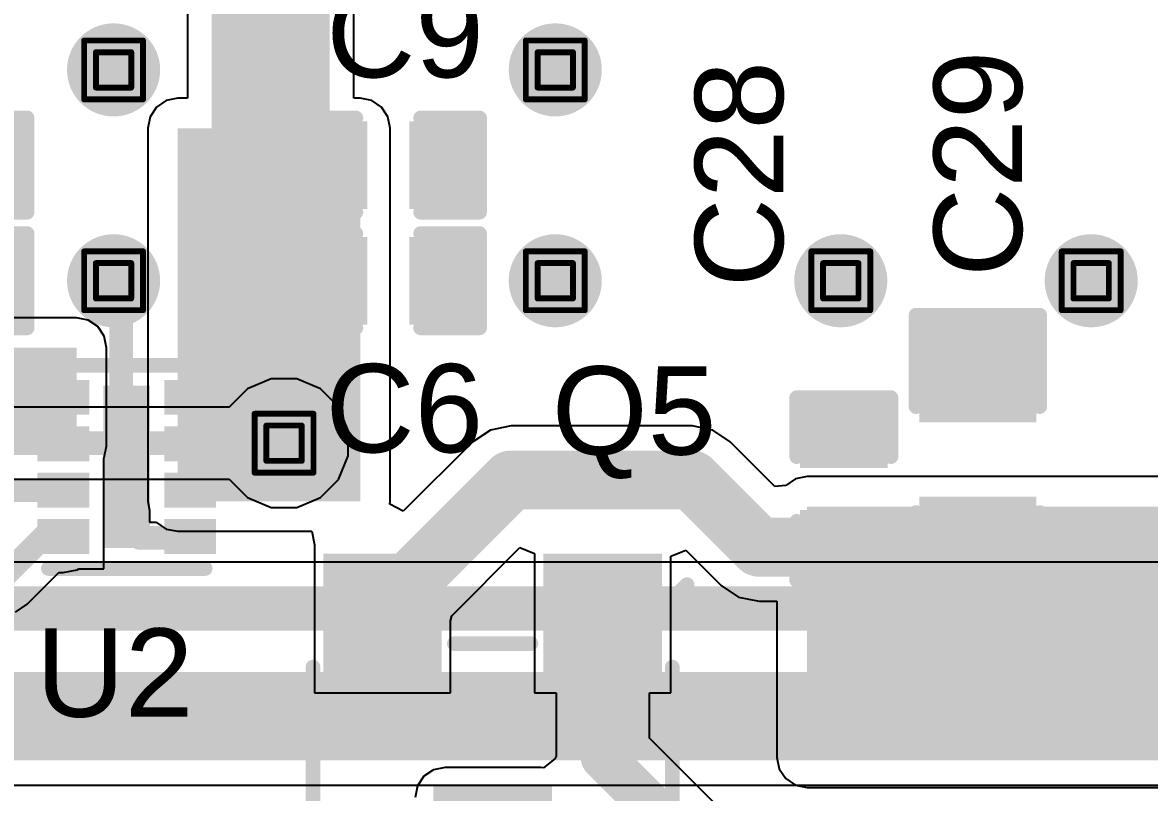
# Model space of a CAD drawing. Header units: inches. Extents: x -6 to 198, y 0 to 119.
# Drawn here: x 38.29 to 48.01, y 18.3 to 24.94 of the extents above; entities that cross this region are included whole.
import ezdxf

# ---------------------------------------------------------------- set-up
doc = ezdxf.new("R2010")
doc.units = ezdxf.units.IN
for name, color, linetype in [('Bottom Layer', 5, 'Continuous'), ('Bottom Solder', 6, 'Continuous'), ('Drill Drawing', 1, 'Continuous'), ('Top Layer', 1, 'Continuous'), ('Top Overlay', 2, 'Continuous'), ('Top Paste', 8, 'Continuous'), ('Top Solder', 216, 'Continuous'), ('Via Holes', 16, 'Continuous')]:
    doc.layers.add(name, color=color, linetype=linetype)
doc.styles.add('Arial', font='', dxfattribs={"height": 0.2})
doc.styles.get('Arial').set_extended_font_data('Arial')

# ---------------------------------------------------------------- blocks, each defined once
blk = doc.blocks.new('DFN_8_1_2_1_6__3')
at = {"layer": 'Top Layer'}
for points in [[(-0.375, 0.7), (-0.375, 0.5), (-0.72, 0.5), (-0.72, 0.7)], [(0.72, 0.7), (0.72, 0.5), (0.375, 0.5), (0.375, 0.7)], [(0.15, 0.65), (0.15, -0.65), (-0.15, -0.65), (-0.15, 0.65)], [(-0.375, 0.3), (-0.375, 0.1), (-0.72, 0.1), (-0.72, 0.3)], [(0.72, 0.3), (0.72, 0.1), (0.375, 0.1), (0.375, 0.3)], [(-0.375, -0.1), (-0.375, -0.3), (-0.72, -0.3), (-0.72, -0.1)], [(0.72, -0.1), (0.72, -0.3), (0.375, -0.3), (0.375, -0.1)], [(-0.375, -0.5), (-0.375, -0.7), (-0.72, -0.7), (-0.72, -0.5)], [(0.72, -0.5), (0.72, -0.7), (0.375, -0.7), (0.375, -0.5)]]:
    blk.add_hatch(color=1, dxfattribs=at).paths.add_polyline_path(points)
at = {"layer": 'Top Paste'}
for points in [[(-0.375, 0.7), (-0.375, 0.5), (-0.72, 0.5), (-0.72, 0.7)], [(0.72, 0.7), (0.72, 0.5), (0.375, 0.5), (0.375, 0.7)], [(0.15, 0.65), (0.15, -0.65), (-0.15, -0.65), (-0.15, 0.65)], [(-0.375, 0.3), (-0.375, 0.1), (-0.72, 0.1), (-0.72, 0.3)], [(0.72, 0.3), (0.72, 0.1), (0.375, 0.1), (0.375, 0.3)], [(-0.375, -0.1), (-0.375, -0.3), (-0.72, -0.3), (-0.72, -0.1)], [(0.72, -0.1), (0.72, -0.3), (0.375, -0.3), (0.375, -0.1)], [(-0.375, -0.5), (-0.375, -0.7), (-0.72, -0.7), (-0.72, -0.5)], [(0.72, -0.5), (0.72, -0.7), (0.375, -0.7), (0.375, -0.5)]]:
    blk.add_hatch(color=8, dxfattribs=at).paths.add_polyline_path(points)
at = {"layer": 'Top Solder'}
for points in [[(-0.3242, 0.7508), (-0.3242, 0.4492), (-0.7708, 0.4492), (-0.7708, 0.7508)], [(0.2008, 0.7008), (0.2008, -0.7008), (-0.2008, -0.7008), (-0.2008, 0.7008)], [(0.7708, 0.7508), (0.7708, 0.4492), (0.3242, 0.4492), (0.3242, 0.7508)], [(-0.3242, 0.3508), (-0.3242, 0.0492), (-0.7708, 0.0492), (-0.7708, 0.3508)], [(0.7708, 0.3508), (0.7708, 0.0492), (0.3242, 0.0492), (0.3242, 0.3508)], [(-0.3242, -0.0492), (-0.3242, -0.3508), (-0.7708, -0.3508), (-0.7708, -0.0492)], [(0.7708, -0.0492), (0.7708, -0.3508), (0.3242, -0.3508), (0.3242, -0.0492)], [(-0.3242, -0.4492), (-0.3242, -0.7508), (-0.7708, -0.7508), (-0.7708, -0.4492)], [(0.7708, -0.4492), (0.7708, -0.7508), (0.3242, -0.7508), (0.3242, -0.4492)]]:
    blk.add_hatch(color=216, dxfattribs=at).paths.add_polyline_path(points)
at = {"layer": 'Top Overlay', "const_width": 0.127}
for points in [[(-0.6762, 0.8762), (0.6762, 0.8762)], [(-0.9793, 0.727), (-0.8523, 0.6)], [(-0.9793, 0.473), (-0.9793, 0.727)], [(-0.9793, 0.473), (-0.8523, 0.6)], [(-0.6762, -0.8762), (0.6762, -0.8762)]]:
    blk.add_lwpolyline(points, dxfattribs=at)
at = {"layer": 'Top Overlay', "const_width": 0.0635}
for points in [[(-0.7079, 0.8762, 1), (-0.6444, 0.8762, 1)], [(0.6444, 0.8762, 1), (0.7079, 0.8762, 1)], [(-1.011, 0.727, 1), (-0.9475, 0.727, 1)], [(-1.011, 0.727, 1), (-0.9475, 0.727, 1)], [(-0.884, 0.6, 1), (-0.8205, 0.6, 1)], [(-0.884, 0.6, 1), (-0.8205, 0.6, 1)], [(-1.011, 0.473, 1), (-0.9475, 0.473, 1)], [(-1.011, 0.473, 1), (-0.9475, 0.473, 1)], [(-0.7079, -0.8762, 1), (-0.6444, -0.8762, 1)], [(0.6444, -0.8762, 1), (0.7079, -0.8762, 1)]]:
    blk.add_lwpolyline(points, format="xyb", close=True, dxfattribs=at)
blk = doc.blocks.new('SOP_16_30')
at = {"layer": 'Top Layer'}
for points in [[(-3.4556, 4.7244), (-1.9939, 4.7244), (-1.9939, 4.1656), (-3.4556, 4.1656)], [(1.9939, 4.7244), (3.4556, 4.7244), (3.4556, 4.1656), (1.9939, 4.1656)], [(-3.4556, 3.4544), (-1.9939, 3.4544), (-1.9939, 2.8956), (-3.4556, 2.8956)], [(1.9939, 3.4544), (3.4556, 3.4544), (3.4556, 2.8956), (1.9939, 2.8956)], [(-3.4556, 2.1844), (-1.9939, 2.1844), (-1.9939, 1.6256), (-3.4556, 1.6256)], [(1.9939, 2.1844), (3.4556, 2.1844), (3.4556, 1.6256), (1.9939, 1.6256)], [(-3.4556, 0.9144), (-1.9939, 0.9144), (-1.9939, 0.3556), (-3.4556, 0.3556)], [(1.9939, 0.9144), (3.4556, 0.9144), (3.4556, 0.3556), (1.9939, 0.3556)], [(-3.4556, -0.3556), (-1.9939, -0.3556), (-1.9939, -0.9144), (-3.4556, -0.9144)], [(1.9939, -0.3556), (3.4556, -0.3556), (3.4556, -0.9144), (1.9939, -0.9144)], [(-3.4556, -1.6256), (-1.9939, -1.6256), (-1.9939, -2.1844), (-3.4556, -2.1844)], [(1.9939, -1.6256), (3.4556, -1.6256), (3.4556, -2.1844), (1.9939, -2.1844)], [(-3.4556, -2.8956), (-1.9939, -2.8956), (-1.9939, -3.4544), (-3.4556, -3.4544)], [(1.9939, -2.8956), (3.4556, -2.8956), (3.4556, -3.4544), (1.9939, -3.4544)], [(-3.4556, -4.1656), (-1.9939, -4.1656), (-1.9939, -4.7244), (-3.4556, -4.7244)], [(1.9939, -4.1656), (3.4556, -4.1656), (3.4556, -4.7244), (1.9939, -4.7244)]]:
    blk.add_hatch(color=1, dxfattribs=at).paths.add_polyline_path(points)
at = {"layer": 'Top Paste'}
for points in [[(-3.4556, 4.7244), (-1.9939, 4.7244), (-1.9939, 4.1656), (-3.4556, 4.1656)], [(1.9939, 4.7244), (3.4556, 4.7244), (3.4556, 4.1656), (1.9939, 4.1656)], [(-3.4556, 3.4544), (-1.9939, 3.4544), (-1.9939, 2.8956), (-3.4556, 2.8956)], [(1.9939, 3.4544), (3.4556, 3.4544), (3.4556, 2.8956), (1.9939, 2.8956)], [(-3.4556, 2.1844), (-1.9939, 2.1844), (-1.9939, 1.6256), (-3.4556, 1.6256)], [(1.9939, 2.1844), (3.4556, 2.1844), (3.4556, 1.6256), (1.9939, 1.6256)], [(-3.4556, 0.9144), (-1.9939, 0.9144), (-1.9939, 0.3556), (-3.4556, 0.3556)], [(1.9939, 0.9144), (3.4556, 0.9144), (3.4556, 0.3556), (1.9939, 0.3556)], [(-3.4556, -0.3556), (-1.9939, -0.3556), (-1.9939, -0.9144), (-3.4556, -0.9144)], [(1.9939, -0.3556), (3.4556, -0.3556), (3.4556, -0.9144), (1.9939, -0.9144)], [(-3.4556, -1.6256), (-1.9939, -1.6256), (-1.9939, -2.1844), (-3.4556, -2.1844)], [(1.9939, -1.6256), (3.4556, -1.6256), (3.4556, -2.1844), (1.9939, -2.1844)], [(-3.4556, -2.8956), (-1.9939, -2.8956), (-1.9939, -3.4544), (-3.4556, -3.4544)], [(1.9939, -2.8956), (3.4556, -2.8956), (3.4556, -3.4544), (1.9939, -3.4544)], [(-3.4556, -4.1656), (-1.9939, -4.1656), (-1.9939, -4.7244), (-3.4556, -4.7244)], [(1.9939, -4.1656), (3.4556, -4.1656), (3.4556, -4.7244), (1.9939, -4.7244)]]:
    blk.add_hatch(color=8, dxfattribs=at).paths.add_polyline_path(points)
at = {"layer": 'Top Solder'}
for points in [[(-3.5572, 4.826), (-1.8923, 4.826), (-1.8923, 4.064), (-3.5572, 4.064)], [(1.8923, 4.826), (3.5572, 4.826), (3.5572, 4.064), (1.8923, 4.064)], [(-3.5572, 3.556), (-1.8923, 3.556), (-1.8923, 2.794), (-3.5572, 2.794)], [(1.8923, 3.556), (3.5572, 3.556), (3.5572, 2.794), (1.8923, 2.794)], [(-3.5572, 2.286), (-1.8923, 2.286), (-1.8923, 1.524), (-3.5572, 1.524)], [(1.8923, 2.286), (3.5572, 2.286), (3.5572, 1.524), (1.8923, 1.524)], [(-3.5572, 1.016), (-1.8923, 1.016), (-1.8923, 0.254), (-3.5572, 0.254)], [(1.8923, 1.016), (3.5572, 1.016), (3.5572, 0.254), (1.8923, 0.254)], [(-3.5572, -0.254), (-1.8923, -0.254), (-1.8923, -1.016), (-3.5572, -1.016)], [(1.8923, -0.254), (3.5572, -0.254), (3.5572, -1.016), (1.8923, -1.016)], [(-3.5572, -1.524), (-1.8923, -1.524), (-1.8923, -2.286), (-3.5572, -2.286)], [(1.8923, -1.524), (3.5572, -1.524), (3.5572, -2.286), (1.8923, -2.286)], [(-3.5572, -2.794), (-1.8923, -2.794), (-1.8923, -3.556), (-3.5572, -3.556)], [(1.8923, -2.794), (3.5572, -2.794), (3.5572, -3.556), (1.8923, -3.556)], [(-3.5572, -4.064), (-1.8923, -4.064), (-1.8923, -4.826), (-3.5572, -4.826)], [(1.8923, -4.064), (3.5572, -4.064), (3.5572, -4.826), (1.8923, -4.826)]]:
    blk.add_hatch(color=216, dxfattribs=at).paths.add_polyline_path(points)
at = {"layer": 'Top Overlay'}
for points, const_width in [([(-2.1209, 5.0546), (2.1209, 5.0546)], 0.1524), ([(-3.7846, 4.572), (-3.6576, 4.445)], 0.127), ([(-3.7846, 4.318), (-3.7846, 4.572)], 0.127), ([(-3.7846, 4.318), (-3.6576, 4.445)], 0.127), ([(-2.1209, -5.0546), (2.1209, -5.0546)], 0.1524)]:
    blk.add_lwpolyline(points, dxfattribs=dict(at, const_width=const_width))
for points, const_width in [([(-2.159, 5.0546, 1), (-2.0828, 5.0546, 1)], 0.0762), ([(2.0828, 5.0546, 1), (2.159, 5.0546, 1)], 0.0762), ([(-3.8163, 4.572, 1), (-3.7529, 4.572, 1)], 0.0635), ([(-3.8163, 4.572, 1), (-3.7529, 4.572, 1)], 0.0635), ([(-3.6894, 4.445, 1), (-3.6258, 4.445, 1)], 0.0635), ([(-3.6894, 4.445, 1), (-3.6258, 4.445, 1)], 0.0635), ([(-3.8163, 4.318, 1), (-3.7529, 4.318, 1)], 0.0635), ([(-3.8163, 4.318, 1), (-3.7529, 4.318, 1)], 0.0635), ([(-2.159, -5.0546, 1), (-2.0828, -5.0546, 1)], 0.0762), ([(2.0828, -5.0546, 1), (2.159, -5.0546, 1)], 0.0762)]:
    blk.add_lwpolyline(points, format="xyb", close=True, dxfattribs=dict(at, const_width=const_width))
blk = doc.blocks.new('____23_69')
at = {"layer": 'Top Layer'}
for points in [[(-0.41, 1.46), (0.41, 1.46), (0.41, 0.54), (-0.41, 0.54)], [(-1.36, -0.54), (-0.54, -0.54), (-0.54, -1.46), (-1.36, -1.46)], [(0.54, -0.54), (1.36, -0.54), (1.36, -1.46), (0.54, -1.46)]]:
    blk.add_hatch(color=1, dxfattribs=at).paths.add_polyline_path(points)
at = {"layer": 'Top Paste'}
for points in [[(-0.41, 1.46), (0.41, 1.46), (0.41, 0.54), (-0.41, 0.54)], [(-1.36, -0.54), (-0.54, -0.54), (-0.54, -1.46), (-1.36, -1.46)], [(0.54, -0.54), (1.36, -0.54), (1.36, -1.46), (0.54, -1.46)]]:
    blk.add_hatch(color=8, dxfattribs=at).paths.add_polyline_path(points)
at = {"layer": 'Top Solder'}
for points in [[(-0.5116, 1.5616), (0.5116, 1.5616), (0.5116, 0.4384), (-0.5116, 0.4384)], [(-1.4616, -0.4384), (-0.4384, -0.4384), (-0.4384, -1.5616), (-1.4616, -1.5616)], [(0.4384, -0.4384), (1.4616, -0.4384), (1.4616, -1.5616), (0.4384, -1.5616)]]:
    blk.add_hatch(color=216, dxfattribs=at).paths.add_polyline_path(points)
at = {"layer": 'Top Overlay', "const_width": 0.127}
for points in [[(-1.5494, 0.8128), (-1.5494, -0.5842)], [(-0.5588, 0.8128), (-1.5494, 0.8128)], [(1.5494, 0.8128), (0.5588, 0.8128)], [(1.5494, 0.8128), (1.5494, -0.5842)], [(0.3302, -0.7874), (-0.3302, -0.7874)], [(-1.5494, -1.1684), (-1.6764, -1.0414)], [(-1.6764, -1.0414), (-1.6764, -1.2954)], [(-1.5494, -1.1684), (-1.6764, -1.2954)]]:
    blk.add_lwpolyline(points, dxfattribs=at)
at = {"layer": 'Top Overlay', "const_width": 0.0635}
for points in [[(-1.5812, 0.8128, 1), (-1.5176, 0.8128, 1)], [(-1.5812, 0.8128, 1), (-1.5176, 0.8128, 1)], [(-0.5905, 0.8128, 1), (-0.5271, 0.8128, 1)], [(0.5271, 0.8128, 1), (0.5905, 0.8128, 1)], [(1.5176, 0.8128, 1), (1.5812, 0.8128, 1)], [(1.5176, 0.8128, 1), (1.5812, 0.8128, 1)], [(-1.5812, -0.5842, 1), (-1.5176, -0.5842, 1)], [(1.5176, -0.5842, 1), (1.5812, -0.5842, 1)], [(-0.3619, -0.7874, 1), (-0.2984, -0.7874, 1)], [(0.2984, -0.7874, 1), (0.3619, -0.7874, 1)], [(-1.7082, -1.0414, 1), (-1.6446, -1.0414, 1)], [(-1.7082, -1.0414, 1), (-1.6446, -1.0414, 1)], [(-1.5812, -1.1684, 1), (-1.5176, -1.1684, 1)], [(-1.5812, -1.1684, 1), (-1.5176, -1.1684, 1)], [(-1.7082, -1.2954, 1), (-1.6446, -1.2954, 1)], [(-1.7082, -1.2954, 1), (-1.6446, -1.2954, 1)]]:
    blk.add_lwpolyline(points, format="xyb", close=True, dxfattribs=at)
blk = doc.blocks.new('C___0603_102')
at = {"layer": 'Top Layer'}
for points in [[(-0.381, 0.4445), (-0.381, -0.4445), (-1.143, -0.4445), (-1.143, 0.4445)], [(1.143, 0.4445), (1.143, -0.4445), (0.381, -0.4445), (0.381, 0.4445)]]:
    blk.add_hatch(color=1, dxfattribs=at).paths.add_polyline_path(points)
at = {"layer": 'Top Paste'}
for points in [[(-0.381, 0.4445), (-0.381, -0.4445), (-1.143, -0.4445), (-1.143, 0.4445)], [(1.143, 0.4445), (1.143, -0.4445), (0.381, -0.4445), (0.381, 0.4445)]]:
    blk.add_hatch(color=8, dxfattribs=at).paths.add_polyline_path(points)
at = {"layer": 'Top Solder'}
for points in [[(-0.321, 0.5045), (-0.321, -0.5045), (-1.203, -0.5045), (-1.203, 0.5045)], [(1.203, 0.5045), (1.203, -0.5045), (0.321, -0.5045), (0.321, 0.5045)]]:
    blk.add_hatch(color=216, dxfattribs=at).paths.add_polyline_path(points)
at = {"layer": 'Top Overlay', "const_width": 0.127}
for points in [[(-0.4572, 0.5334), (-1.2446, 0.5334)], [(-1.2446, -0.5334), (-1.2446, 0.5334)], [(1.2446, 0.5334), (0.4572, 0.5334)], [(1.2446, -0.5334), (1.2446, 0.5334)], [(-0.4572, -0.5334), (-1.2446, -0.5334)], [(1.2446, -0.5334), (0.4572, -0.5334)]]:
    blk.add_lwpolyline(points, dxfattribs=at)
at = {"layer": 'Top Overlay', "const_width": 0.0635}
for points in [[(-1.2764, 0.5334, 1), (-1.2128, 0.5334, 1)], [(-1.2764, 0.5334, 1), (-1.2128, 0.5334, 1)], [(-0.4889, 0.5334, 1), (-0.4254, 0.5334, 1)], [(0.4254, 0.5334, 1), (0.4889, 0.5334, 1)], [(1.2128, 0.5334, 1), (1.2764, 0.5334, 1)], [(1.2128, 0.5334, 1), (1.2764, 0.5334, 1)], [(-1.2764, -0.5334, 1), (-1.2128, -0.5334, 1)], [(-1.2764, -0.5334, 1), (-1.2128, -0.5334, 1)], [(-0.4889, -0.5334, 1), (-0.4254, -0.5334, 1)], [(0.4254, -0.5334, 1), (0.4889, -0.5334, 1)], [(1.2128, -0.5334, 1), (1.2764, -0.5334, 1)], [(1.2128, -0.5334, 1), (1.2764, -0.5334, 1)]]:
    blk.add_lwpolyline(points, format="xyb", close=True, dxfattribs=at)
blk = doc.blocks.new('C___0402_103')
at = {"layer": 'Top Layer'}
for points in [[(-0.6985, -0.3175), (-0.6985, 0.3175), (-0.2413, 0.3175), (-0.2413, -0.3175)], [(0.2413, -0.3175), (0.2413, 0.3175), (0.6985, 0.3175), (0.6985, -0.3175)]]:
    blk.add_hatch(color=1, dxfattribs=at).paths.add_polyline_path(points)
at = {"layer": 'Top Paste'}
for points in [[(-0.6985, -0.3175), (-0.6985, 0.3175), (-0.2413, 0.3175), (-0.2413, -0.3175)], [(0.2413, -0.3175), (0.2413, 0.3175), (0.6985, 0.3175), (0.6985, -0.3175)]]:
    blk.add_hatch(color=8, dxfattribs=at).paths.add_polyline_path(points)
at = {"layer": 'Top Solder'}
for points in [[(-0.7585, -0.3775), (-0.7585, 0.3775), (-0.1813, 0.3775), (-0.1813, -0.3775)], [(0.1813, -0.3775), (0.1813, 0.3775), (0.7585, 0.3775), (0.7585, -0.3775)]]:
    blk.add_hatch(color=216, dxfattribs=at).paths.add_polyline_path(points)
at = {"layer": 'Top Overlay', "const_width": 0.127}
for points in [[(-0.7874, 0.4064), (-0.7874, -0.4064)], [(-0.7874, 0.4064), (-0.2794, 0.4064)], [(0.2794, 0.4064), (0.7874, 0.4064)], [(0.7874, 0.4064), (0.7874, -0.4064)], [(-0.7874, -0.4064), (-0.2794, -0.4064)], [(0.2794, -0.4064), (0.7874, -0.4064)]]:
    blk.add_lwpolyline(points, dxfattribs=at)
at = {"layer": 'Top Overlay', "const_width": 0.0635}
for points in [[(-0.8191, 0.4064, 1), (-0.7556, 0.4064, 1)], [(-0.8191, 0.4064, 1), (-0.7556, 0.4064, 1)], [(-0.3111, 0.4064, 1), (-0.2477, 0.4064, 1)], [(0.2477, 0.4064, 1), (0.3111, 0.4064, 1)], [(0.7556, 0.4064, 1), (0.8191, 0.4064, 1)], [(0.7556, 0.4064, 1), (0.8191, 0.4064, 1)], [(-0.8191, -0.4064, 1), (-0.7556, -0.4064, 1)], [(-0.8191, -0.4064, 1), (-0.7556, -0.4064, 1)], [(-0.3111, -0.4064, 1), (-0.2477, -0.4064, 1)], [(0.2477, -0.4064, 1), (0.3111, -0.4064, 1)], [(0.7556, -0.4064, 1), (0.8191, -0.4064, 1)], [(0.7556, -0.4064, 1), (0.8191, -0.4064, 1)]]:
    blk.add_lwpolyline(points, format="xyb", close=True, dxfattribs=at)
blk = doc.blocks.new('C___0402_112')
at = {"layer": 'Top Layer'}
for points in [[(-0.6985, -0.3175), (-0.6985, 0.3175), (-0.2413, 0.3175), (-0.2413, -0.3175)], [(0.2413, -0.3175), (0.2413, 0.3175), (0.6985, 0.3175), (0.6985, -0.3175)]]:
    blk.add_hatch(color=1, dxfattribs=at).paths.add_polyline_path(points)
at = {"layer": 'Top Paste'}
for points in [[(-0.6985, -0.3175), (-0.6985, 0.3175), (-0.2413, 0.3175), (-0.2413, -0.3175)], [(0.2413, -0.3175), (0.2413, 0.3175), (0.6985, 0.3175), (0.6985, -0.3175)]]:
    blk.add_hatch(color=8, dxfattribs=at).paths.add_polyline_path(points)
at = {"layer": 'Top Solder'}
for points in [[(-0.7585, -0.3775), (-0.7585, 0.3775), (-0.1813, 0.3775), (-0.1813, -0.3775)], [(0.1813, -0.3775), (0.1813, 0.3775), (0.7585, 0.3775), (0.7585, -0.3775)]]:
    blk.add_hatch(color=216, dxfattribs=at).paths.add_polyline_path(points)
at = {"layer": 'Top Overlay', "const_width": 0.127}
for points in [[(-0.2794, 0.4064), (-0.7874, 0.4064)], [(-0.7874, 0.4064), (-0.7874, -0.4064)], [(0.7874, 0.4064), (0.2794, 0.4064)], [(0.7874, 0.4064), (0.7874, -0.4064)], [(-0.2794, -0.4064), (-0.7874, -0.4064)], [(0.7874, -0.4064), (0.2794, -0.4064)]]:
    blk.add_lwpolyline(points, dxfattribs=at)
at = {"layer": 'Top Overlay', "const_width": 0.0635}
for points in [[(-0.8191, 0.4064, 1), (-0.7556, 0.4064, 1)], [(-0.8191, 0.4064, 1), (-0.7556, 0.4064, 1)], [(-0.3111, 0.4064, 1), (-0.2477, 0.4064, 1)], [(0.2477, 0.4064, 1), (0.3111, 0.4064, 1)], [(0.7556, 0.4064, 1), (0.8191, 0.4064, 1)], [(0.7556, 0.4064, 1), (0.8191, 0.4064, 1)], [(-0.8191, -0.4064, 1), (-0.7556, -0.4064, 1)], [(-0.8191, -0.4064, 1), (-0.7556, -0.4064, 1)], [(-0.3111, -0.4064, 1), (-0.2477, -0.4064, 1)], [(0.2477, -0.4064, 1), (0.3111, -0.4064, 1)], [(0.7556, -0.4064, 1), (0.8191, -0.4064, 1)], [(0.7556, -0.4064, 1), (0.8191, -0.4064, 1)]]:
    blk.add_lwpolyline(points, format="xyb", close=True, dxfattribs=at)
blk = doc.blocks.new('C___0402_120')
at = {"layer": 'Top Layer'}
for points in [[(-0.6985, -0.3175), (-0.6985, 0.3175), (-0.2413, 0.3175), (-0.2413, -0.3175)], [(0.2413, -0.3175), (0.2413, 0.3175), (0.6985, 0.3175), (0.6985, -0.3175)]]:
    blk.add_hatch(color=1, dxfattribs=at).paths.add_polyline_path(points)
at = {"layer": 'Top Paste'}
for points in [[(-0.6985, -0.3175), (-0.6985, 0.3175), (-0.2413, 0.3175), (-0.2413, -0.3175)], [(0.2413, -0.3175), (0.2413, 0.3175), (0.6985, 0.3175), (0.6985, -0.3175)]]:
    blk.add_hatch(color=8, dxfattribs=at).paths.add_polyline_path(points)
at = {"layer": 'Top Solder'}
for points in [[(-0.7585, -0.3775), (-0.7585, 0.3775), (-0.1813, 0.3775), (-0.1813, -0.3775)], [(0.1813, -0.3775), (0.1813, 0.3775), (0.7585, 0.3775), (0.7585, -0.3775)]]:
    blk.add_hatch(color=216, dxfattribs=at).paths.add_polyline_path(points)
at = {"layer": 'Top Overlay', "const_width": 0.127}
for points in [[(-0.7874, 0.4064), (-0.7874, -0.4064)], [(-0.2794, 0.4064), (-0.7874, 0.4064)], [(0.7874, 0.4064), (0.2794, 0.4064)], [(0.7874, 0.4064), (0.7874, -0.4064)], [(-0.2794, -0.4064), (-0.7874, -0.4064)], [(0.7874, -0.4064), (0.2794, -0.4064)]]:
    blk.add_lwpolyline(points, dxfattribs=at)
at = {"layer": 'Top Overlay', "const_width": 0.0635}
for points in [[(-0.8191, 0.4064, 1), (-0.7556, 0.4064, 1)], [(-0.8191, 0.4064, 1), (-0.7556, 0.4064, 1)], [(-0.3111, 0.4064, 1), (-0.2477, 0.4064, 1)], [(0.2477, 0.4064, 1), (0.3111, 0.4064, 1)], [(0.7556, 0.4064, 1), (0.8191, 0.4064, 1)], [(0.7556, 0.4064, 1), (0.8191, 0.4064, 1)], [(-0.8191, -0.4064, 1), (-0.7556, -0.4064, 1)], [(-0.8191, -0.4064, 1), (-0.7556, -0.4064, 1)], [(-0.3111, -0.4064, 1), (-0.2477, -0.4064, 1)], [(0.2477, -0.4064, 1), (0.3111, -0.4064, 1)], [(0.7556, -0.4064, 1), (0.8191, -0.4064, 1)], [(0.7556, -0.4064, 1), (0.8191, -0.4064, 1)]]:
    blk.add_lwpolyline(points, format="xyb", close=True, dxfattribs=at)
blk = doc.blocks.new('C___0402_121')
at = {"layer": 'Top Layer'}
for points in [[(-0.6985, -0.3175), (-0.6985, 0.3175), (-0.2413, 0.3175), (-0.2413, -0.3175)], [(0.2413, -0.3175), (0.2413, 0.3175), (0.6985, 0.3175), (0.6985, -0.3175)]]:
    blk.add_hatch(color=1, dxfattribs=at).paths.add_polyline_path(points)
at = {"layer": 'Top Paste'}
for points in [[(-0.6985, -0.3175), (-0.6985, 0.3175), (-0.2413, 0.3175), (-0.2413, -0.3175)], [(0.2413, -0.3175), (0.2413, 0.3175), (0.6985, 0.3175), (0.6985, -0.3175)]]:
    blk.add_hatch(color=8, dxfattribs=at).paths.add_polyline_path(points)
at = {"layer": 'Top Solder'}
for points in [[(-0.7585, -0.3775), (-0.7585, 0.3775), (-0.1813, 0.3775), (-0.1813, -0.3775)], [(0.1813, -0.3775), (0.1813, 0.3775), (0.7585, 0.3775), (0.7585, -0.3775)]]:
    blk.add_hatch(color=216, dxfattribs=at).paths.add_polyline_path(points)
at = {"layer": 'Top Overlay', "const_width": 0.127}
for points in [[(-0.2794, 0.4064), (-0.7874, 0.4064)], [(-0.7874, 0.4064), (-0.7874, -0.4064)], [(0.7874, 0.4064), (0.2794, 0.4064)], [(0.7874, 0.4064), (0.7874, -0.4064)], [(-0.2794, -0.4064), (-0.7874, -0.4064)], [(0.7874, -0.4064), (0.2794, -0.4064)]]:
    blk.add_lwpolyline(points, dxfattribs=at)
at = {"layer": 'Top Overlay', "const_width": 0.0635}
for points in [[(-0.8191, 0.4064, 1), (-0.7556, 0.4064, 1)], [(-0.8191, 0.4064, 1), (-0.7556, 0.4064, 1)], [(-0.3111, 0.4064, 1), (-0.2477, 0.4064, 1)], [(0.2477, 0.4064, 1), (0.3111, 0.4064, 1)], [(0.7556, 0.4064, 1), (0.8191, 0.4064, 1)], [(0.7556, 0.4064, 1), (0.8191, 0.4064, 1)], [(-0.8191, -0.4064, 1), (-0.7556, -0.4064, 1)], [(-0.8191, -0.4064, 1), (-0.7556, -0.4064, 1)], [(-0.3111, -0.4064, 1), (-0.2477, -0.4064, 1)], [(0.2477, -0.4064, 1), (0.3111, -0.4064, 1)], [(0.7556, -0.4064, 1), (0.8191, -0.4064, 1)], [(0.7556, -0.4064, 1), (0.8191, -0.4064, 1)]]:
    blk.add_lwpolyline(points, format="xyb", close=True, dxfattribs=at)
blk = doc.blocks.new('C___0402_123')
at = {"layer": 'Top Layer'}
for points in [[(-0.6985, -0.3175), (-0.6985, 0.3175), (-0.2413, 0.3175), (-0.2413, -0.3175)], [(0.2413, -0.3175), (0.2413, 0.3175), (0.6985, 0.3175), (0.6985, -0.3175)]]:
    blk.add_hatch(color=1, dxfattribs=at).paths.add_polyline_path(points)
at = {"layer": 'Top Paste'}
for points in [[(-0.6985, -0.3175), (-0.6985, 0.3175), (-0.2413, 0.3175), (-0.2413, -0.3175)], [(0.2413, -0.3175), (0.2413, 0.3175), (0.6985, 0.3175), (0.6985, -0.3175)]]:
    blk.add_hatch(color=8, dxfattribs=at).paths.add_polyline_path(points)
at = {"layer": 'Top Solder'}
for points in [[(-0.7585, -0.3775), (-0.7585, 0.3775), (-0.1813, 0.3775), (-0.1813, -0.3775)], [(0.1813, -0.3775), (0.1813, 0.3775), (0.7585, 0.3775), (0.7585, -0.3775)]]:
    blk.add_hatch(color=216, dxfattribs=at).paths.add_polyline_path(points)
at = {"layer": 'Top Overlay', "const_width": 0.127}
for points in [[(-0.2794, 0.4064), (-0.7874, 0.4064)], [(-0.7874, 0.4064), (-0.7874, -0.4064)], [(0.7874, 0.4064), (0.2794, 0.4064)], [(0.7874, 0.4064), (0.7874, -0.4064)], [(-0.2794, -0.4064), (-0.7874, -0.4064)], [(0.7874, -0.4064), (0.2794, -0.4064)]]:
    blk.add_lwpolyline(points, dxfattribs=at)
at = {"layer": 'Top Overlay', "const_width": 0.0635}
for points in [[(-0.8191, 0.4064, 1), (-0.7556, 0.4064, 1)], [(-0.8191, 0.4064, 1), (-0.7556, 0.4064, 1)], [(-0.3111, 0.4064, 1), (-0.2477, 0.4064, 1)], [(0.2477, 0.4064, 1), (0.3111, 0.4064, 1)], [(0.7556, 0.4064, 1), (0.8191, 0.4064, 1)], [(0.7556, 0.4064, 1), (0.8191, 0.4064, 1)], [(-0.8191, -0.4064, 1), (-0.7556, -0.4064, 1)], [(-0.8191, -0.4064, 1), (-0.7556, -0.4064, 1)], [(-0.3111, -0.4064, 1), (-0.2477, -0.4064, 1)], [(0.2477, -0.4064, 1), (0.3111, -0.4064, 1)], [(0.7556, -0.4064, 1), (0.8191, -0.4064, 1)], [(0.7556, -0.4064, 1), (0.8191, -0.4064, 1)]]:
    blk.add_lwpolyline(points, format="xyb", close=True, dxfattribs=at)

msp = doc.modelspace()

# ---------------------------------------------------------------- hatches: boundary and pattern name
at = {"layer": 'Bottom Layer'}
h = msp.add_hatch(color=5, dxfattribs=at)
edge = h.paths.add_edge_path()
edge.add_arc((39.0785, 24.5319), 0.3, 0, 360)
h = msp.add_hatch(color=5, dxfattribs=at)
edge = h.paths.add_edge_path()
edge.add_arc((42.8881, 24.5319), 0.3, 0, 360)
h = msp.add_hatch(color=5, dxfattribs=at)
edge = h.paths.add_edge_path()
edge.add_arc((39.0785, 22.713), 0.3, 0, 360)
h = msp.add_hatch(color=5, dxfattribs=at)
edge = h.paths.add_edge_path()
edge.add_arc((42.8881, 22.713), 0.3, 0, 360)
h = msp.add_hatch(color=5, dxfattribs=at)
edge = h.paths.add_edge_path()
edge.add_arc((45.3507, 22.713), 0.3, 0, 360)
h = msp.add_hatch(color=5, dxfattribs=at)
edge = h.paths.add_edge_path()
edge.add_arc((47.5107, 22.713), 0.3, 0, 360)
h = msp.add_hatch(color=5, dxfattribs=at)
edge = h.paths.add_edge_path()
edge.add_arc((40.5487, 21.3117), 0.3, 0, 360)
at = {"layer": 'Bottom Solder'}
h = msp.add_hatch(color=6, dxfattribs=at)
edge = h.paths.add_edge_path()
edge.add_arc((39.0785, 24.5319), 0.4016, 0, 360)
h = msp.add_hatch(color=6, dxfattribs=at)
edge = h.paths.add_edge_path()
edge.add_arc((42.8881, 24.5319), 0.4016, 0, 360)
h = msp.add_hatch(color=6, dxfattribs=at)
edge = h.paths.add_edge_path()
edge.add_arc((39.0785, 22.713), 0.4016, 0, 360)
h = msp.add_hatch(color=6, dxfattribs=at)
edge = h.paths.add_edge_path()
edge.add_arc((42.8881, 22.713), 0.4016, 0, 360)
h = msp.add_hatch(color=6, dxfattribs=at)
edge = h.paths.add_edge_path()
edge.add_arc((45.3507, 22.713), 0.4016, 0, 360)
h = msp.add_hatch(color=6, dxfattribs=at)
edge = h.paths.add_edge_path()
edge.add_arc((47.5107, 22.713), 0.4016, 0, 360)
h = msp.add_hatch(color=6, dxfattribs=at)
edge = h.paths.add_edge_path()
edge.add_arc((40.5487, 21.3117), 0.4016, 0, 360)
at = {"layer": 'Top Layer'}
h = msp.add_hatch(color=1, dxfattribs=at)
edge = h.paths.add_edge_path()
edge.add_arc((39.0785, 24.5319), 0.3, 0, 360)
h = msp.add_hatch(color=1, dxfattribs=at)
edge = h.paths.add_edge_path()
edge.add_arc((42.8881, 24.5319), 0.3, 0, 360)
for points in [[(39.6325, 20.8106), (41.2062, 20.8106), (41.2062, 24.0284), (39.6325, 24.0284)], [(34.0336, 21.2876), (38.7588, 21.2876), (38.7588, 22.1351), (34.0336, 22.1351)], [(45.0596, 18.6013), (48.961, 18.6013), (48.961, 20.7646), (45.0596, 20.7646)]]:
    msp.add_hatch(color=1, dxfattribs=at).paths.add_polyline_path(points)
h = msp.add_hatch(color=1, dxfattribs=at)
edge = h.paths.add_edge_path()
edge.add_arc((39.0785, 22.713), 0.3, 0, 360)
h = msp.add_hatch(color=1, dxfattribs=at)
edge = h.paths.add_edge_path()
edge.add_arc((42.8881, 22.713), 0.3, 0, 360)
h = msp.add_hatch(color=1, dxfattribs=at)
edge = h.paths.add_edge_path()
edge.add_arc((45.3507, 22.713), 0.3, 0, 360)
h = msp.add_hatch(color=1, dxfattribs=at)
edge = h.paths.add_edge_path()
edge.add_arc((47.5107, 22.713), 0.3, 0, 360)
h = msp.add_hatch(color=1, dxfattribs=at)
edge = h.paths.add_edge_path()
edge.add_arc((40.5487, 21.3117), 0.3, 0, 360)
at = {"layer": 'Top Solder'}
h = msp.add_hatch(color=216, dxfattribs=at)
edge = h.paths.add_edge_path()
edge.add_arc((39.0785, 24.5319), 0.4016, 0, 360)
h = msp.add_hatch(color=216, dxfattribs=at)
edge = h.paths.add_edge_path()
edge.add_arc((42.8881, 24.5319), 0.4016, 0, 360)
h = msp.add_hatch(color=216, dxfattribs=at)
edge = h.paths.add_edge_path()
edge.add_arc((39.0785, 22.713), 0.4016, 0, 360)
h = msp.add_hatch(color=216, dxfattribs=at)
edge = h.paths.add_edge_path()
edge.add_arc((42.8881, 22.713), 0.4016, 0, 360)
h = msp.add_hatch(color=216, dxfattribs=at)
edge = h.paths.add_edge_path()
edge.add_arc((45.3507, 22.713), 0.4016, 0, 360)
h = msp.add_hatch(color=216, dxfattribs=at)
edge = h.paths.add_edge_path()
edge.add_arc((47.5107, 22.713), 0.4016, 0, 360)
h = msp.add_hatch(color=216, dxfattribs=at)
edge = h.paths.add_edge_path()
edge.add_arc((40.5487, 21.3117), 0.4016, 0, 360)
at = {"layer": 'Via Holes'}
h = msp.add_hatch(color=7, dxfattribs=at)
edge = h.paths.add_edge_path()
edge.add_arc((39.0785, 24.5319), 0.15, 0, 360)
h = msp.add_hatch(color=7, dxfattribs=at)
edge = h.paths.add_edge_path()
edge.add_arc((42.8881, 24.5319), 0.15, 0, 360)
h = msp.add_hatch(color=7, dxfattribs=at)
edge = h.paths.add_edge_path()
edge.add_arc((39.0785, 22.713), 0.15, 0, 360)
h = msp.add_hatch(color=7, dxfattribs=at)
edge = h.paths.add_edge_path()
edge.add_arc((42.8881, 22.713), 0.15, 0, 360)
h = msp.add_hatch(color=7, dxfattribs=at)
edge = h.paths.add_edge_path()
edge.add_arc((45.3507, 22.713), 0.15, 0, 360)
h = msp.add_hatch(color=7, dxfattribs=at)
edge = h.paths.add_edge_path()
edge.add_arc((47.5107, 22.713), 0.15, 0, 360)
h = msp.add_hatch(color=7, dxfattribs=at)
edge = h.paths.add_edge_path()
edge.add_arc((40.5487, 21.3117), 0.15, 0, 360)

# ---------------------------------------------------------------- linework, layer by layer
at = {"layer": 'Bottom Layer'}
for p, q in [((40.2349, 21.7814), (40.0791, 21.6256)), ((40.4385, 21.8657), (40.2349, 21.7814)), ((40.6589, 21.8657), (40.4385, 21.8657)), ((40.8625, 21.7814), (40.6589, 21.8657)), ((41.0184, 21.6256), (40.8625, 21.7814)), ((40.0778, 21.6225), (37.9034, 21.6225)), ((40.0791, 21.6256), (40.0778, 21.6225)), ((41.1027, 21.4219), (41.0184, 21.6256)), ((41.1027, 21.2015), (41.1027, 21.4219)), ((41.0184, 20.9979), (41.1027, 21.2015)), ((38.0321, 21.001), (40.0778, 21.001)), ((40.0778, 21.001), (40.0791, 20.9979)), ((40.0791, 20.9979), (40.2349, 20.8421)), ((40.8625, 20.8421), (41.0184, 20.9979)), ((40.2349, 20.8421), (40.4385, 20.7577)), ((40.6589, 20.7577), (40.8625, 20.8421)), ((40.4385, 20.7577), (40.6589, 20.7577)), ((64.4447, 20.287), (37.8281, 20.287)), ((19.6057, 18.3625), (52.4874, 18.3625))]:
    msp.add_line(p, q, dxfattribs=at)
for points, const_width in [([(37.9034, 21.3117), (40.5487, 21.3117)], 0.2032), ([(20.8772, 19.8856), (64.4447, 19.8856)], 0.381), ([(34.6595, 18.9582), (49.7955, 18.9582)], 0.762)]:
    msp.add_lwpolyline(points, dxfattribs=dict(at, const_width=const_width))
at = {"layer": 'Bottom Layer', "const_width": 0.1016}
msp.add_lwpolyline([(40.4979, 21.3117, 1), (40.5995, 21.3117, 1)], format="xyb", close=True, dxfattribs=at)
at = {"layer": 'Drill Drawing', "const_width": 0.0508}
for points in [[(38.8245, 24.7859), (39.3325, 24.7859)], [(38.8245, 24.2779), (38.8245, 24.7859)], [(39.3325, 24.2779), (39.3325, 24.7859)], [(42.6341, 24.7859), (43.1421, 24.7859)], [(42.6341, 24.2779), (42.6341, 24.7859)], [(43.1421, 24.2779), (43.1421, 24.7859)], [(38.9261, 24.6843), (39.2309, 24.6843)], [(38.9261, 24.3795), (38.9261, 24.6843)], [(39.2309, 24.3795), (39.2309, 24.6843)], [(42.7357, 24.6843), (43.0405, 24.6843)], [(42.7357, 24.3795), (42.7357, 24.6843)], [(43.0405, 24.3795), (43.0405, 24.6843)], [(38.9261, 24.3795), (39.2309, 24.3795)], [(42.7357, 24.3795), (43.0405, 24.3795)], [(38.8245, 24.2779), (39.3325, 24.2779)], [(42.6341, 24.2779), (43.1421, 24.2779)], [(38.8245, 22.967), (39.3325, 22.967)], [(38.8245, 22.459), (38.8245, 22.967)], [(39.3325, 22.459), (39.3325, 22.967)], [(42.6341, 22.967), (43.1421, 22.967)], [(42.6341, 22.459), (42.6341, 22.967)], [(43.1421, 22.459), (43.1421, 22.967)], [(45.0967, 22.967), (45.6047, 22.967)], [(45.0967, 22.459), (45.0967, 22.967)], [(45.6047, 22.459), (45.6047, 22.967)], [(47.2567, 22.967), (47.7647, 22.967)], [(47.2567, 22.459), (47.2567, 22.967)], [(47.7647, 22.459), (47.7647, 22.967)], [(38.9261, 22.8654), (39.2309, 22.8654)], [(38.9261, 22.5606), (38.9261, 22.8654)], [(39.2309, 22.5606), (39.2309, 22.8654)], [(42.7357, 22.8654), (43.0405, 22.8654)], [(42.7357, 22.5606), (42.7357, 22.8654)], [(43.0405, 22.5606), (43.0405, 22.8654)], [(45.1983, 22.8654), (45.5031, 22.8654)], [(45.1983, 22.5606), (45.1983, 22.8654)], [(45.5031, 22.5606), (45.5031, 22.8654)], [(47.3583, 22.8654), (47.6631, 22.8654)], [(47.3583, 22.5606), (47.3583, 22.8654)], [(47.6631, 22.5606), (47.6631, 22.8654)], [(38.9261, 22.5606), (39.2309, 22.5606)], [(42.7357, 22.5606), (43.0405, 22.5606)], [(45.1983, 22.5606), (45.5031, 22.5606)], [(47.3583, 22.5606), (47.6631, 22.5606)], [(38.8245, 22.459), (39.3325, 22.459)], [(42.6341, 22.459), (43.1421, 22.459)], [(45.0967, 22.459), (45.6047, 22.459)], [(47.2567, 22.459), (47.7647, 22.459)], [(40.2947, 21.5657), (40.8027, 21.5657)], [(40.2947, 21.0577), (40.2947, 21.5657)], [(40.8027, 21.0577), (40.8027, 21.5657)], [(40.3963, 21.4641), (40.7011, 21.4641)], [(40.3963, 21.1593), (40.3963, 21.4641)], [(40.7011, 21.1593), (40.7011, 21.4641)], [(40.3963, 21.1593), (40.7011, 21.1593)], [(40.2947, 21.0577), (40.8027, 21.0577)]]:
    msp.add_lwpolyline(points, dxfattribs=at)
at = {"layer": 'Drill Drawing', "const_width": 0.0254}
for points in [[(38.8118, 24.7859, 1), (38.8372, 24.7859, 1)], [(38.8118, 24.7859, 1), (38.8372, 24.7859, 1)], [(39.3198, 24.7859, 1), (39.3452, 24.7859, 1)], [(39.3198, 24.7859, 1), (39.3452, 24.7859, 1)], [(42.6214, 24.7859, 1), (42.6468, 24.7859, 1)], [(42.6214, 24.7859, 1), (42.6468, 24.7859, 1)], [(43.1294, 24.7859, 1), (43.1548, 24.7859, 1)], [(43.1294, 24.7859, 1), (43.1548, 24.7859, 1)], [(38.9134, 24.6843, 1), (38.9388, 24.6843, 1)], [(38.9134, 24.6843, 1), (38.9388, 24.6843, 1)], [(39.2182, 24.6843, 1), (39.2436, 24.6843, 1)], [(39.2182, 24.6843, 1), (39.2436, 24.6843, 1)], [(42.723, 24.6843, 1), (42.7484, 24.6843, 1)], [(42.723, 24.6843, 1), (42.7484, 24.6843, 1)], [(43.0278, 24.6843, 1), (43.0532, 24.6843, 1)], [(43.0278, 24.6843, 1), (43.0532, 24.6843, 1)], [(38.9134, 24.3795, 1), (38.9388, 24.3795, 1)], [(38.9134, 24.3795, 1), (38.9388, 24.3795, 1)], [(39.2182, 24.3795, 1), (39.2436, 24.3795, 1)], [(39.2182, 24.3795, 1), (39.2436, 24.3795, 1)], [(42.723, 24.3795, 1), (42.7484, 24.3795, 1)], [(42.723, 24.3795, 1), (42.7484, 24.3795, 1)], [(43.0278, 24.3795, 1), (43.0532, 24.3795, 1)], [(43.0278, 24.3795, 1), (43.0532, 24.3795, 1)], [(38.8118, 24.2779, 1), (38.8372, 24.2779, 1)], [(38.8118, 24.2779, 1), (38.8372, 24.2779, 1)], [(39.3198, 24.2779, 1), (39.3452, 24.2779, 1)], [(39.3198, 24.2779, 1), (39.3452, 24.2779, 1)], [(42.6214, 24.2779, 1), (42.6468, 24.2779, 1)], [(42.6214, 24.2779, 1), (42.6468, 24.2779, 1)], [(43.1294, 24.2779, 1), (43.1548, 24.2779, 1)], [(43.1294, 24.2779, 1), (43.1548, 24.2779, 1)], [(38.8118, 22.967, 1), (38.8372, 22.967, 1)], [(38.8118, 22.967, 1), (38.8372, 22.967, 1)], [(39.3198, 22.967, 1), (39.3452, 22.967, 1)], [(39.3198, 22.967, 1), (39.3452, 22.967, 1)], [(42.6214, 22.967, 1), (42.6468, 22.967, 1)], [(42.6214, 22.967, 1), (42.6468, 22.967, 1)], [(43.1294, 22.967, 1), (43.1548, 22.967, 1)], [(43.1294, 22.967, 1), (43.1548, 22.967, 1)], [(45.084, 22.967, 1), (45.1094, 22.967, 1)], [(45.084, 22.967, 1), (45.1094, 22.967, 1)], [(45.592, 22.967, 1), (45.6174, 22.967, 1)], [(45.592, 22.967, 1), (45.6174, 22.967, 1)], [(47.244, 22.967, 1), (47.2694, 22.967, 1)], [(47.244, 22.967, 1), (47.2694, 22.967, 1)], [(47.752, 22.967, 1), (47.7774, 22.967, 1)], [(47.752, 22.967, 1), (47.7774, 22.967, 1)], [(38.9134, 22.8654, 1), (38.9388, 22.8654, 1)], [(38.9134, 22.8654, 1), (38.9388, 22.8654, 1)], [(39.2182, 22.8654, 1), (39.2436, 22.8654, 1)], [(39.2182, 22.8654, 1), (39.2436, 22.8654, 1)], [(42.723, 22.8654, 1), (42.7484, 22.8654, 1)], [(42.723, 22.8654, 1), (42.7484, 22.8654, 1)], [(43.0278, 22.8654, 1), (43.0532, 22.8654, 1)], [(43.0278, 22.8654, 1), (43.0532, 22.8654, 1)], [(45.1856, 22.8654, 1), (45.211, 22.8654, 1)], [(45.1856, 22.8654, 1), (45.211, 22.8654, 1)], [(45.4904, 22.8654, 1), (45.5158, 22.8654, 1)], [(45.4904, 22.8654, 1), (45.5158, 22.8654, 1)], [(47.3456, 22.8654, 1), (47.371, 22.8654, 1)], [(47.3456, 22.8654, 1), (47.371, 22.8654, 1)], [(47.6504, 22.8654, 1), (47.6758, 22.8654, 1)], [(47.6504, 22.8654, 1), (47.6758, 22.8654, 1)], [(38.9134, 22.5606, 1), (38.9388, 22.5606, 1)], [(38.9134, 22.5606, 1), (38.9388, 22.5606, 1)], [(39.2182, 22.5606, 1), (39.2436, 22.5606, 1)], [(39.2182, 22.5606, 1), (39.2436, 22.5606, 1)], [(42.723, 22.5606, 1), (42.7484, 22.5606, 1)], [(42.723, 22.5606, 1), (42.7484, 22.5606, 1)], [(43.0278, 22.5606, 1), (43.0532, 22.5606, 1)], [(43.0278, 22.5606, 1), (43.0532, 22.5606, 1)], [(45.1856, 22.5606, 1), (45.211, 22.5606, 1)], [(45.1856, 22.5606, 1), (45.211, 22.5606, 1)], [(45.4904, 22.5606, 1), (45.5158, 22.5606, 1)], [(45.4904, 22.5606, 1), (45.5158, 22.5606, 1)], [(47.3456, 22.5606, 1), (47.371, 22.5606, 1)], [(47.3456, 22.5606, 1), (47.371, 22.5606, 1)], [(47.6504, 22.5606, 1), (47.6758, 22.5606, 1)], [(47.6504, 22.5606, 1), (47.6758, 22.5606, 1)], [(38.8118, 22.459, 1), (38.8372, 22.459, 1)], [(38.8118, 22.459, 1), (38.8372, 22.459, 1)], [(39.3198, 22.459, 1), (39.3452, 22.459, 1)], [(39.3198, 22.459, 1), (39.3452, 22.459, 1)], [(42.6214, 22.459, 1), (42.6468, 22.459, 1)], [(42.6214, 22.459, 1), (42.6468, 22.459, 1)], [(43.1294, 22.459, 1), (43.1548, 22.459, 1)], [(43.1294, 22.459, 1), (43.1548, 22.459, 1)], [(45.084, 22.459, 1), (45.1094, 22.459, 1)], [(45.084, 22.459, 1), (45.1094, 22.459, 1)], [(45.592, 22.459, 1), (45.6174, 22.459, 1)], [(45.592, 22.459, 1), (45.6174, 22.459, 1)], [(47.244, 22.459, 1), (47.2694, 22.459, 1)], [(47.244, 22.459, 1), (47.2694, 22.459, 1)], [(47.752, 22.459, 1), (47.7774, 22.459, 1)], [(47.752, 22.459, 1), (47.7774, 22.459, 1)], [(40.282, 21.5657, 1), (40.3074, 21.5657, 1)], [(40.282, 21.5657, 1), (40.3074, 21.5657, 1)], [(40.79, 21.5657, 1), (40.8154, 21.5657, 1)], [(40.79, 21.5657, 1), (40.8154, 21.5657, 1)], [(40.3836, 21.4641, 1), (40.409, 21.4641, 1)], [(40.3836, 21.4641, 1), (40.409, 21.4641, 1)], [(40.6884, 21.4641, 1), (40.7138, 21.4641, 1)], [(40.6884, 21.4641, 1), (40.7138, 21.4641, 1)], [(40.3836, 21.1593, 1), (40.409, 21.1593, 1)], [(40.3836, 21.1593, 1), (40.409, 21.1593, 1)], [(40.6884, 21.1593, 1), (40.7138, 21.1593, 1)], [(40.6884, 21.1593, 1), (40.7138, 21.1593, 1)], [(40.282, 21.0577, 1), (40.3074, 21.0577, 1)], [(40.282, 21.0577, 1), (40.3074, 21.0577, 1)], [(40.79, 21.0577, 1), (40.8154, 21.0577, 1)], [(40.79, 21.0577, 1), (40.8154, 21.0577, 1)]]:
    msp.add_lwpolyline(points, format="xyb", close=True, dxfattribs=at)
at = {"layer": 'Top Layer'}
for p, q in [((39.7159, 26.6383), (39.7159, 24.2874)), ((41.1506, 24.2874), (41.1506, 26.3412)), ((39.4493, 24.2115), (39.3932, 24.1275)), ((39.5333, 24.2677), (39.4493, 24.2115)), ((39.6325, 24.2874), (39.5333, 24.2677)), ((39.7159, 24.2874), (39.6325, 24.2874)), ((41.2062, 24.2874), (41.1506, 24.2874)), ((41.3053, 24.2677), (41.2062, 24.2874)), ((41.3893, 24.2115), (41.3053, 24.2677)), ((41.4454, 24.1275), (41.3893, 24.2115)), ((39.3932, 24.1275), (39.3735, 24.0284)), ((41.4651, 24.0284), (41.4454, 24.1275)), ((39.3735, 24.0284), (39.3735, 20.8106)), ((41.4651, 20.8106), (41.4651, 24.0284)), ((38.7588, 22.394), (37.5629, 22.394)), ((38.8579, 22.3743), (38.7588, 22.394)), ((38.9419, 22.3182), (38.8579, 22.3743)), ((38.9981, 22.2342), (38.9419, 22.3182)), ((39.0178, 22.1351), (38.9981, 22.2342)), ((39.0178, 21.2876), (39.0178, 22.1351)), ((42.3281, 21.425), (42.1769, 21.324)), ((42.5065, 21.4605), (42.3281, 21.425)), ((44.0676, 21.4605), (42.5065, 21.4605)), ((44.246, 21.425), (44.0676, 21.4605)), ((44.3973, 21.324), (44.246, 21.425)), ((38.9981, 21.1885), (39.0178, 21.2876)), ((42.1769, 21.324), (41.5775, 20.7246)), ((44.7827, 20.9385), (44.3973, 21.324)), ((38.995, 21.1839), (38.9981, 21.1885)), ((38.995, 20.2296), (38.995, 21.1839)), ((44.9605, 21.0039), (44.8765, 20.9478)), ((45.0596, 21.0236), (44.9605, 21.0039)), ((48.961, 21.0236), (45.0596, 21.0236)), ((44.8765, 20.9478), (44.7827, 20.9385)), ((39.3735, 20.8106), (39.3894, 20.7306)), ((41.4605, 20.7871), (41.4651, 20.8106)), ((39.3894, 20.7306), (39.3894, 20.6296)), ((41.5775, 20.7246), (41.4605, 20.7871)), ((39.3894, 20.6296), (39.4479, 20.6296)), ((39.4479, 20.6296), (39.4493, 20.6275)), ((39.4493, 20.6275), (39.5333, 20.5714)), ((39.5333, 20.5714), (39.6325, 20.5517)), ((39.6325, 20.5517), (40.7883, 20.5517)), ((40.7883, 20.5517), (40.8103, 20.4338)), ((40.8103, 20.4338), (40.8103, 20.4247)), ((40.8103, 20.4247), (40.8103, 19.1582)), ((41.9947, 19.8232), (42.5833, 20.4119)), ((42.5833, 20.4119), (42.7103, 20.3593)), ((42.7103, 20.3593), (42.7103, 19.1582)), ((43.8859, 20.3372), (44.0129, 20.3898)), ((43.8859, 19.1582), (43.8859, 20.3372)), ((44.0129, 20.3898), (44.318, 20.0847)), ((38.6447, 20.1966), (38.7636, 20.2203)), ((38.7636, 20.2203), (38.7776, 20.2296)), ((38.7776, 20.2296), (38.995, 20.2296)), ((38.3324, 19.9225), (38.6066, 20.1966)), ((38.6066, 20.1966), (38.6447, 20.1966)), ((44.318, 20.0847), (44.4693, 19.9837)), ((44.4693, 19.9837), (44.6477, 19.9482)), ((44.6477, 19.9482), (44.8006, 19.9482)), ((44.8006, 19.9482), (44.8006, 18.6013)), ((38.2316, 19.8551), (38.3324, 19.9225)), ((41.9859, 19.7793), (41.9947, 19.8232)), ((41.9859, 19.1582), (41.9859, 19.7793)), ((40.8103, 19.1582), (41.9859, 19.1582)), ((42.7103, 19.1582), (42.8967, 19.1582)), ((42.8967, 19.1582), (42.8967, 18.6127)), ((43.6995, 18.7674), (43.6995, 19.1582)), ((43.6995, 19.1582), (43.8859, 19.1582)), ((44.3617, 18.1052), (43.6995, 18.7674)), ((42.8837, 18.5906), (42.7853, 18.5104)), ((42.8967, 18.6127), (42.8837, 18.5906)), ((44.8006, 18.6013), (44.8203, 18.5022)), ((41.839, 18.4953), (41.755, 18.4391)), ((41.9381, 18.515), (41.839, 18.4953)), ((42.7622, 18.515), (41.9381, 18.515)), ((42.7853, 18.5104), (42.7622, 18.515)), ((44.8203, 18.5022), (44.8765, 18.4182)), ((41.755, 18.4391), (41.6989, 18.3551)), ((44.8765, 18.4182), (44.9605, 18.3621)), ((41.6989, 18.3551), (41.6791, 18.256)), ((44.9605, 18.3621), (45.0596, 18.3423)), ((45.0596, 18.3423), (48.961, 18.3423))]:
    msp.add_line(p, q, dxfattribs=at)
for points, const_width in [([(40.4332, 22.3446), (40.4332, 26.6383)], 1.016), ([(39.0785, 22.713), (39.1438, 22.6477)], 0.2032), ([(39.1438, 21.1558), (39.1438, 22.6477)], 0.2032), ([(39.1438, 21.1558), (39.1922, 21.1074)], 0.2032), ([(39.1922, 20.6074), (39.1922, 21.1074)], 0.2032), ([(41.5541, 20.0419), (42.5065, 20.9943)], 0.508), ([(42.5065, 20.9943), (44.0676, 20.9943)], 0.508), ([(44.0676, 20.9943), (44.6477, 20.4143)], 0.508), ([(37.7618, 20.9074), (38.6447, 20.9074)], 0.2032), ([(39.1922, 20.6074), (39.3046, 20.495)], 0.2032), ([(46.4086, 20.4089), (46.4086, 20.4696)], 0.508), ([(38.1127, 20.1422), (38.4779, 20.5074)], 0.2032), ([(38.4779, 20.5074), (38.6447, 20.5074)], 0.2032), ([(44.6477, 20.4143), (45.3136, 20.4143)], 0.508), ([(45.3136, 20.4143), (45.3771, 20.3508)], 0.508), ([(45.3771, 20.447), (45.4152, 20.447)], 0.508), ([(46.1574, 20.4089), (46.5328, 20.4089)], 0.508), ([(46.4086, 20.2847), (46.4086, 20.4089)], 0.508), ([(39.3046, 20.495), (39.7273, 20.495)], 0.2032), ([(45.3771, 20.2932), (45.3771, 20.3508)], 0.508), ([(45.3771, 20.2932), (46.1574, 20.2932)], 0.508), ([(46.4086, 20.2847), (47.0103, 19.683)], 0.508), ([(41.5541, 19.952), (41.5541, 20.0419)], 0.508), ([(41.3981, 19.796), (41.5541, 19.952)], 0.508), ([(43.2981, 18.6011), (43.2981, 19.5453)], 0.381), ([(43.2981, 18.6011), (44.1955, 17.7038)], 0.381)]:
    msp.add_lwpolyline(points, dxfattribs=dict(at, const_width=const_width))
for points, const_width in [([(40.1792, 22.3446, 1), (40.6872, 22.3446, 1)], 0.508), ([(39.0277, 22.713, 1), (39.1293, 22.713, 1)], 0.1016), ([(39.093, 22.6477, 1), (39.1946, 22.6477, 1)], 0.1016), ([(39.093, 22.6477, 1), (39.1946, 22.6477, 1)], 0.1016), ([(39.093, 21.1558, 1), (39.1946, 21.1558, 1)], 0.1016), ([(39.093, 21.1558, 1), (39.1946, 21.1558, 1)], 0.1016), ([(39.1414, 21.1074, 1), (39.243, 21.1074, 1)], 0.1016), ([(39.1414, 21.1074, 1), (39.243, 21.1074, 1)], 0.1016), ([(42.3795, 20.9943, 1), (42.6335, 20.9943, 1)], 0.254), ([(42.3795, 20.9943, 1), (42.6335, 20.9943, 1)], 0.254), ([(43.9406, 20.9943, 1), (44.1946, 20.9943, 1)], 0.254), ([(43.9406, 20.9943, 1), (44.1946, 20.9943, 1)], 0.254), ([(38.5939, 20.9074, 1), (38.6955, 20.9074, 1)], 0.1016), ([(39.1414, 20.6074, 1), (39.243, 20.6074, 1)], 0.1016), ([(39.1414, 20.6074, 1), (39.243, 20.6074, 1)], 0.1016), ([(46.2816, 20.4696, 1), (46.5356, 20.4696, 1)], 0.254), ([(38.4271, 20.5074, 1), (38.5287, 20.5074, 1)], 0.1016), ([(38.4271, 20.5074, 1), (38.5287, 20.5074, 1)], 0.1016), ([(38.5939, 20.5074, 1), (38.6955, 20.5074, 1)], 0.1016), ([(44.5207, 20.4143, 1), (44.7747, 20.4143, 1)], 0.254), ([(44.5207, 20.4143, 1), (44.7747, 20.4143, 1)], 0.254), ([(45.1866, 20.4143, 1), (45.4406, 20.4143, 1)], 0.254), ([(45.1866, 20.4143, 1), (45.4406, 20.4143, 1)], 0.254), ([(45.2501, 20.447, 1), (45.5041, 20.447, 1)], 0.254), ([(45.2882, 20.447, 1), (45.5422, 20.447, 1)], 0.254), ([(46.0304, 20.4089, 1), (46.2844, 20.4089, 1)], 0.254), ([(46.2816, 20.4089, 1), (46.5356, 20.4089, 1)], 0.254), ([(46.2816, 20.4089, 1), (46.5356, 20.4089, 1)], 0.254), ([(46.4058, 20.4089, 1), (46.6598, 20.4089, 1)], 0.254), ([(39.2538, 20.495, 1), (39.3554, 20.495, 1)], 0.1016), ([(39.2538, 20.495, 1), (39.3554, 20.495, 1)], 0.1016), ([(39.6765, 20.495, 1), (39.7781, 20.495, 1)], 0.1016), ([(45.2501, 20.3508, 1), (45.5041, 20.3508, 1)], 0.254), ([(45.2501, 20.3508, 1), (45.5041, 20.3508, 1)], 0.254), ([(45.2501, 20.2932, 1), (45.5041, 20.2932, 1)], 0.254), ([(45.2501, 20.2932, 1), (45.5041, 20.2932, 1)], 0.254), ([(46.0304, 20.2932, 1), (46.2844, 20.2932, 1)], 0.254), ([(46.2816, 20.2847, 1), (46.5356, 20.2847, 1)], 0.254), ([(46.2816, 20.2847, 1), (46.5356, 20.2847, 1)], 0.254), ([(41.4271, 20.0419, 1), (41.6811, 20.0419, 1)], 0.254), ([(41.4271, 20.0419, 1), (41.6811, 20.0419, 1)], 0.254), ([(41.4271, 19.952, 1), (41.6811, 19.952, 1)], 0.254), ([(41.4271, 19.952, 1), (41.6811, 19.952, 1)], 0.254), ([(41.2711, 19.796, 1), (41.5251, 19.796, 1)], 0.254), ([(46.8833, 19.683, 1), (47.1373, 19.683, 1)], 0.254), ([(43.2029, 19.5453, 1), (43.3934, 19.5453, 1)], 0.1905), ([(43.2029, 18.6011, 1), (43.3934, 18.6011, 1)], 0.1905), ([(43.2029, 18.6011, 1), (43.3934, 18.6011, 1)], 0.1905)]:
    msp.add_lwpolyline(points, format="xyb", close=True, dxfattribs=dict(at, const_width=const_width))

# ---------------------------------------------------------------- block references
for name, p, rotation in [('C___0402_121', (37.5452, 23.7109), 180), ('C___0402_120', (41.4475, 23.7109), 180), ('C___0402_112', (37.5454, 22.7132), 180), ('C___0402_123', (41.4475, 22.7132), 180), ('C___0603_102', (46.5328, 21.1709), 270), ('C___0402_103', (45.3771, 20.9169), 90), ('____23_69', (42.3481, 18.796), 180)]:
    msp.add_blockref(name, p, dxfattribs=dict(rotation=rotation))
for name, p in [('DFN_8_1_2_1_6__3', (39.1922, 21.1074)), ('SOP_16_30', (48.8696, 14.5288))]:
    msp.add_blockref(name, p)

# ---------------------------------------------------------------- texts
at = {"layer": 'Top Overlay', "style": 'Arial'}
for s, p in [('C9', (40.9125, 24.4676)), ('C6', (40.9062, 21.2329)), ('Q5', (42.8583, 21.2131)), ('U2', (38.4074, 18.9518))]:
    msp.add_text(s, height=0.762, dxfattribs=at).set_placement(p)
for s, p in [('C29', (46.9137, 22.746)), ('C28', (44.8539, 22.6564))]:
    msp.add_text(s, height=0.762, rotation=90, dxfattribs=at).set_placement(p)

doc.saveas('drawing.dxf')
